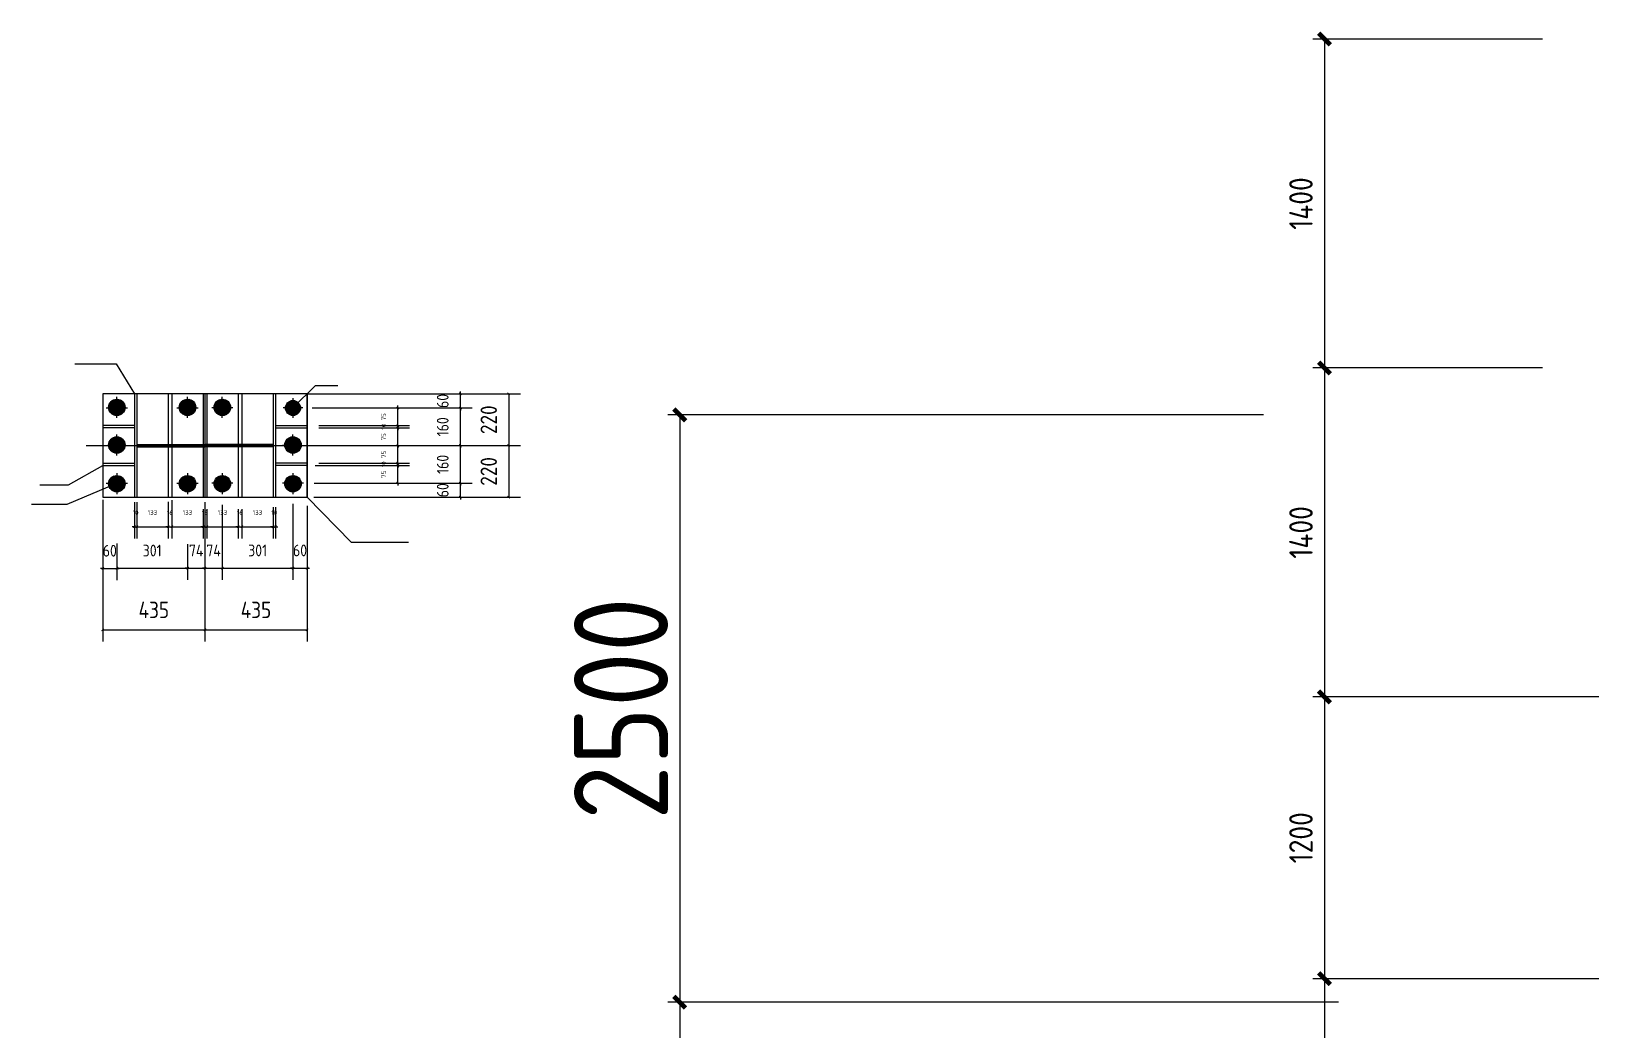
# Model space of a CAD drawing. Extents: x 33436 to 92603, y 25829 to 65035.
# Drawn here: x 33442 to 40166, y 38877 to 43124 of the extents above; entities that cross this region are included whole.
import ezdxf

# ---------------------------------------------------------------- set-up
doc = ezdxf.new("R2010")
doc.units = 0
doc.header["$LTSCALE"] = 1000
doc.header["$MEASUREMENT"] = 0
doc.styles.get("Standard").update_dxf_attribs({"font": 'gbenor.shx', "bigfont": 'gbcbig.shx'})
doc.dimstyles.get("Standard").update_dxf_attribs({"dimscale": 100, "dimtxt": 1, "dimasz": 0.5, "dimexe": 0.5, "dimexo": 0.5, "dimgap": 0.5, "dimtad": 1, "dimdec": 0, "dimzin": 0, "dimdsep": 46, "dimtxsty": 'Standard', "dimblk": 'ARCHTICK', "dimcen": 0, "dimadec": 0, "dimazin": 0, "dimtfac": 1, "dimtdec": 0, "dimtix": 1, "dimtmove": 2, "dimatfit": 3, "dimfxl": 1, "dimtolj": 1, "dimtzin": 0, "dimarcsym": 0})
pattern_1 = [(45, (-2764.2352, 0), (-2.24506403, 2.24506403), [])]
pattern_2 = [(135, (71125.1052, 0), (2.24506403, 2.24506403), [])]

# ---------------------------------------------------------------- blocks, each defined once
blk = doc.blocks.new('_ArchTick')
at = {"color": 0, "linetype": 'ByBlock', "const_width": 0.4}
blk.add_lwpolyline([(-0.5, -0.5), (0.5, 0.5)], dxfattribs=at)
blk = doc.blocks.new('*D3')
at = {"color": 0, "lineweight": -2}
for p, q in [((38165.1, 38992.4), (36152.2, 38992.4)), ((36202.2, 38992.4), (36202.2, 31492.4)), ((39997.7, 31492.4), (36152.2, 31492.4))]:
    blk.add_line(p, q, dxfattribs=at)
at = {"layer": 'Defpoints', "color": 0}
for p in [(38215.1, 38992.4), (36202.2, 31492.4), (40047.7, 31492.4)]:
    blk.add_point(p, dxfattribs=at)
at = {"color": 0, "lineweight": -2, "xscale": 50, "yscale": 50, "zscale": 50}
for p, rotation in [((36202.2, 38992.4), 90), ((36202.2, 31492.4), 270)]:
    blk.add_blockref('_ArchTick', p, dxfattribs=dict(at, rotation=rotation))
at = {"color": 0, "insert": (35952.2, 35242.4), "char_height": 400, "attachment_point": 5, "rotation": 90}
blk.add_mtext('\\A1;7500', dxfattribs=at)
blk = doc.blocks.new('*D4')
at = {"color": 0, "lineweight": -2}
for p, q in [((38688, 41492.4), (36152.2, 41492.4)), ((36202.2, 41492.4), (36202.2, 38992.4)), ((39008.1, 38992.4), (36152.2, 38992.4))]:
    blk.add_line(p, q, dxfattribs=at)
at = {"layer": 'Defpoints', "color": 0}
for p in [(38738, 41492.4), (36202.2, 38992.4), (39058.1, 38992.4)]:
    blk.add_point(p, dxfattribs=at)
at = {"color": 0, "lineweight": -2, "xscale": 50, "yscale": 50, "zscale": 50}
for p, rotation in [((36202.2, 41492.4), 90), ((36202.2, 38992.4), 270)]:
    blk.add_blockref('_ArchTick', p, dxfattribs=dict(at, rotation=rotation))
at = {"color": 0, "insert": (35952.2, 40242.4), "char_height": 400, "attachment_point": 5, "rotation": 90}
blk.add_mtext('\\A1;2500', dxfattribs=at)
blk = doc.blocks.new('*D42')
at = {"color": 0, "lineweight": -2}
for p, q in [((33745.4, 41131.3), (33745.4, 40789.3)), ((33805.4, 40945), (33805.4, 40789.3)), ((33745.4, 40839.3), (33735.4, 40839.3)), ((33745.4, 40839.3), (33805.4, 40839.3)), ((33805.4, 40839.3), (33815.4, 40839.3))]:
    blk.add_line(p, q, dxfattribs=at)
at = {"layer": 'Defpoints', "color": 0}
for p in [(33745.4, 41181.3), (33805.4, 40995), (33805.4, 40839.3)]:
    blk.add_point(p, dxfattribs=at)
at = {"color": 0, "lineweight": -2, "xscale": 10, "yscale": 10, "zscale": 10}
blk.add_blockref('_ArchTick', (33745.4, 40839.3), dxfattribs=at)
at = {"color": 0, "lineweight": -2, "xscale": 10, "yscale": 10, "zscale": 10, "rotation": 180}
blk.add_blockref('_ArchTick', (33805.4, 40839.3), dxfattribs=at)
at = {"color": 0, "insert": (33775.4, 40914.3), "char_height": 50, "attachment_point": 5}
blk.add_mtext('\\A1;60', dxfattribs=at)
blk = doc.blocks.new('*D43')
at = {"color": 0, "lineweight": -2}
for p, q in [((33805.4, 40945), (33805.4, 40790.1)), ((34106.4, 40942.8), (34106.4, 40790.1)), ((33805.4, 40840.1), (34106.4, 40840.1))]:
    blk.add_line(p, q, dxfattribs=at)
at = {"layer": 'Defpoints', "color": 0}
for p in [(33805.4, 40995), (34106.4, 40992.8), (34106.4, 40840.1)]:
    blk.add_point(p, dxfattribs=at)
at = {"color": 0, "lineweight": -2, "xscale": 10, "yscale": 10, "zscale": 10, "rotation": 180}
blk.add_blockref('_ArchTick', (33805.4, 40840.1), dxfattribs=at)
at = {"color": 0, "lineweight": -2, "xscale": 10, "yscale": 10, "zscale": 10}
blk.add_blockref('_ArchTick', (34106.4, 40840.1), dxfattribs=at)
at = {"color": 0, "insert": (33955.9, 40915.1), "char_height": 50, "attachment_point": 5}
blk.add_mtext('\\A1;301', dxfattribs=at)
blk = doc.blocks.new('*D45')
at = {"color": 0, "lineweight": -2}
for p, q in [((34180.4, 41076.6), (34180.4, 40790.1)), ((34106.4, 40942.8), (34106.4, 40790.1)), ((34106.4, 40840.1), (34096.4, 40840.1)), ((34106.4, 40840.1), (34180.4, 40840.1)), ((34180.4, 40840.1), (34190.4, 40840.1))]:
    blk.add_line(p, q, dxfattribs=at)
at = {"layer": 'Defpoints', "color": 0}
for p in [(34180.4, 41126.6), (34106.4, 40992.8), (34180.4, 40840.1)]:
    blk.add_point(p, dxfattribs=at)
at = {"color": 0, "lineweight": -2, "xscale": 10, "yscale": 10, "zscale": 10}
blk.add_blockref('_ArchTick', (34106.4, 40840.1), dxfattribs=at)
at = {"color": 0, "lineweight": -2, "xscale": 10, "yscale": 10, "zscale": 10, "rotation": 180}
blk.add_blockref('_ArchTick', (34180.4, 40840.1), dxfattribs=at)
at = {"color": 0, "insert": (34143.4, 40915.1), "char_height": 50, "attachment_point": 5}
blk.add_mtext('\\A1;74', dxfattribs=at)
blk = doc.blocks.new('*D46')
at = {"color": 0, "lineweight": -2}
for p, q in [((33745.4, 41131.3), (33745.4, 40527.6)), ((34180.4, 41121), (34180.4, 40527.6)), ((33745.4, 40577.6), (34180.4, 40577.6))]:
    blk.add_line(p, q, dxfattribs=at)
at = {"layer": 'Defpoints', "color": 0}
for p in [(33745.4, 41181.3), (34180.4, 41171), (34180.4, 40577.6)]:
    blk.add_point(p, dxfattribs=at)
at = {"color": 0, "lineweight": -2, "xscale": 10, "yscale": 10, "zscale": 10, "rotation": 180}
blk.add_blockref('_ArchTick', (33745.4, 40577.6), dxfattribs=at)
at = {"color": 0, "lineweight": -2, "xscale": 10, "yscale": 10, "zscale": 10}
blk.add_blockref('_ArchTick', (34180.4, 40577.6), dxfattribs=at)
at = {"color": 0, "insert": (33962.9, 40662.6), "char_height": 70, "attachment_point": 5}
blk.add_mtext('\\A1;435', dxfattribs=at)
blk = doc.blocks.new('*D48')
at = {"color": 0, "lineweight": -2}
for p, q in [((34180.4, 41113.4), (34180.4, 40527.6)), ((34615.4, 41105.7), (34615.4, 40527.6)), ((34180.4, 40577.6), (34615.4, 40577.6))]:
    blk.add_line(p, q, dxfattribs=at)
at = {"layer": 'Defpoints', "color": 0}
for p in [(34180.4, 41163.4), (34615.4, 41155.7), (34615.4, 40577.6)]:
    blk.add_point(p, dxfattribs=at)
at = {"color": 0, "lineweight": -2, "xscale": 10, "yscale": 10, "zscale": 10, "rotation": 180}
blk.add_blockref('_ArchTick', (34180.4, 40577.6), dxfattribs=at)
at = {"color": 0, "lineweight": -2, "xscale": 10, "yscale": 10, "zscale": 10}
blk.add_blockref('_ArchTick', (34615.4, 40577.6), dxfattribs=at)
at = {"color": 0, "insert": (34397.9, 40662.6), "char_height": 70, "attachment_point": 5}
blk.add_mtext('\\A1;435', dxfattribs=at)
blk = doc.blocks.new('*D49')
at = {"color": 0, "lineweight": -2}
for p, q in [((34180.4, 41113.4), (34180.4, 40790.6)), ((34254.4, 41109.5), (34254.4, 40790.6)), ((34180.4, 40840.6), (34170.4, 40840.6)), ((34180.4, 40840.6), (34254.4, 40840.6)), ((34254.4, 40840.6), (34264.4, 40840.6))]:
    blk.add_line(p, q, dxfattribs=at)
at = {"layer": 'Defpoints', "color": 0}
for p in [(34180.4, 41163.4), (34254.4, 41159.5), (34254.4, 40840.6)]:
    blk.add_point(p, dxfattribs=at)
at = {"color": 0, "lineweight": -2, "xscale": 10, "yscale": 10, "zscale": 10}
blk.add_blockref('_ArchTick', (34180.4, 40840.6), dxfattribs=at)
at = {"color": 0, "lineweight": -2, "xscale": 10, "yscale": 10, "zscale": 10, "rotation": 180}
blk.add_blockref('_ArchTick', (34254.4, 40840.6), dxfattribs=at)
at = {"color": 0, "insert": (34217.4, 40915.6), "char_height": 50, "attachment_point": 5}
blk.add_mtext('\\A1;74', dxfattribs=at)
blk = doc.blocks.new('*D51')
at = {"color": 0, "lineweight": -2}
for p, q in [((34254.4, 41104.5), (34254.4, 40790.6)), ((34555.4, 41114.5), (34555.4, 40790.6)), ((34254.4, 40840.6), (34555.4, 40840.6))]:
    blk.add_line(p, q, dxfattribs=at)
at = {"layer": 'Defpoints', "color": 0}
for p in [(34254.4, 41154.5), (34555.4, 41164.5), (34555.4, 40840.6)]:
    blk.add_point(p, dxfattribs=at)
at = {"color": 0, "lineweight": -2, "xscale": 10, "yscale": 10, "zscale": 10, "rotation": 180}
blk.add_blockref('_ArchTick', (34254.4, 40840.6), dxfattribs=at)
at = {"color": 0, "lineweight": -2, "xscale": 10, "yscale": 10, "zscale": 10}
blk.add_blockref('_ArchTick', (34555.4, 40840.6), dxfattribs=at)
at = {"color": 0, "insert": (34404.9, 40915.6), "char_height": 50, "attachment_point": 5}
blk.add_mtext('\\A1;301', dxfattribs=at)
blk = doc.blocks.new('*D52')
at = {"color": 0, "lineweight": -2}
for p, q in [((34555.4, 41114.5), (34555.4, 40790.6)), ((34615.4, 41092), (34615.4, 40790.6)), ((34555.4, 40840.6), (34545.4, 40840.6)), ((34555.4, 40840.6), (34615.4, 40840.6)), ((34615.4, 40840.6), (34625.4, 40840.6))]:
    blk.add_line(p, q, dxfattribs=at)
at = {"layer": 'Defpoints', "color": 0}
for p in [(34555.4, 41164.5), (34615.4, 41142), (34615.4, 40840.6)]:
    blk.add_point(p, dxfattribs=at)
at = {"color": 0, "lineweight": -2, "xscale": 10, "yscale": 10, "zscale": 10}
blk.add_blockref('_ArchTick', (34555.4, 40840.6), dxfattribs=at)
at = {"color": 0, "lineweight": -2, "xscale": 10, "yscale": 10, "zscale": 10, "rotation": 180}
blk.add_blockref('_ArchTick', (34615.4, 40840.6), dxfattribs=at)
at = {"color": 0, "insert": (34585.4, 40915.6), "char_height": 50, "attachment_point": 5}
blk.add_mtext('\\A1;60', dxfattribs=at)
blk = doc.blocks.new('*D53')
at = {"color": 0, "lineweight": -2}
for p, q in [((34761.7, 41582), (35524.1, 41582)), ((35474.1, 41582), (35474.1, 41362)), ((34774.1, 41362), (35524.1, 41362))]:
    blk.add_line(p, q, dxfattribs=at)
at = {"layer": 'Defpoints', "color": 0}
for p in [(34711.7, 41582), (34724.1, 41362), (35474.1, 41362)]:
    blk.add_point(p, dxfattribs=at)
at = {"color": 0, "lineweight": -2, "xscale": 10, "yscale": 10, "zscale": 10}
for p, rotation in [((35474.1, 41582), 90), ((35474.1, 41362), 270)]:
    blk.add_blockref('_ArchTick', p, dxfattribs=dict(at, rotation=rotation))
at = {"color": 0, "insert": (35389.1, 41472), "char_height": 70, "attachment_point": 5, "rotation": 90}
blk.add_mtext('\\A1;220', dxfattribs=at)
blk = doc.blocks.new('*D55')
at = {"color": 0, "lineweight": -2}
for p, q in [((35001.9, 41362), (35524.1, 41362)), ((35474.1, 41362), (35474.1, 41142)), ((34787.7, 41142), (35524.1, 41142))]:
    blk.add_line(p, q, dxfattribs=at)
at = {"layer": 'Defpoints', "color": 0}
for p in [(34951.9, 41362), (34737.7, 41142), (35474.1, 41142)]:
    blk.add_point(p, dxfattribs=at)
at = {"color": 0, "lineweight": -2, "xscale": 10, "yscale": 10, "zscale": 10}
for p, rotation in [((35474.1, 41362), 90), ((35474.1, 41142), 270)]:
    blk.add_blockref('_ArchTick', p, dxfattribs=dict(at, rotation=rotation))
at = {"color": 0, "insert": (35389.1, 41252), "char_height": 70, "attachment_point": 5, "rotation": 90}
blk.add_mtext('\\A1;220', dxfattribs=at)
blk = doc.blocks.new('*D56')
at = {"color": 0, "lineweight": -2}
for p, q in [((33880.4, 41120.5), (33880.4, 40966.8)), ((33890.4, 41120.5), (33890.4, 40966.8)), ((33880.4, 41016.8), (33870.4, 41016.8)), ((33880.4, 41016.8), (33890.4, 41016.8)), ((33890.4, 41016.8), (33900.4, 41016.8))]:
    blk.add_line(p, q, dxfattribs=at)
at = {"layer": 'Defpoints', "color": 0}
for p in [(33880.4, 41170.5), (33890.4, 41170.5), (33890.4, 41016.8)]:
    blk.add_point(p, dxfattribs=at)
at = {"color": 0, "lineweight": -2, "xscale": 10, "yscale": 10, "zscale": 10}
blk.add_blockref('_ArchTick', (33880.4, 41016.8), dxfattribs=at)
at = {"color": 0, "lineweight": -2, "xscale": 10, "yscale": 10, "zscale": 10, "rotation": 180}
blk.add_blockref('_ArchTick', (33890.4, 41016.8), dxfattribs=at)
at = {"color": 0, "insert": (33885.4, 41076.8), "char_height": 20, "attachment_point": 5}
blk.add_mtext('\\A1;10', dxfattribs=at)
blk = doc.blocks.new('*D57')
at = {"color": 0, "lineweight": -2}
for p, q in [((33890.4, 41120.5), (33890.4, 40966.8)), ((34023.4, 41122.7), (34023.4, 40966.8)), ((33890.4, 41016.8), (34023.4, 41016.8))]:
    blk.add_line(p, q, dxfattribs=at)
at = {"layer": 'Defpoints', "color": 0}
for p in [(33890.4, 41170.5), (34023.4, 41172.7), (34023.4, 41016.8)]:
    blk.add_point(p, dxfattribs=at)
at = {"color": 0, "lineweight": -2, "xscale": 10, "yscale": 10, "zscale": 10, "rotation": 180}
blk.add_blockref('_ArchTick', (33890.4, 41016.8), dxfattribs=at)
at = {"color": 0, "lineweight": -2, "xscale": 10, "yscale": 10, "zscale": 10}
blk.add_blockref('_ArchTick', (34023.4, 41016.8), dxfattribs=at)
at = {"color": 0, "insert": (33956.9, 41076.8), "char_height": 20, "attachment_point": 5}
blk.add_mtext('\\A1;133', dxfattribs=at)
blk = doc.blocks.new('*D58')
at = {"color": 0, "lineweight": -2}
for p, q in [((34023.4, 41122.7), (34023.4, 40966.8)), ((34039.4, 41130.3), (34039.4, 40966.8)), ((34023.4, 41016.8), (34013.4, 41016.8)), ((34023.4, 41016.8), (34039.4, 41016.8)), ((34039.4, 41016.8), (34049.4, 41016.8))]:
    blk.add_line(p, q, dxfattribs=at)
at = {"layer": 'Defpoints', "color": 0}
for p in [(34023.4, 41172.7), (34039.4, 41180.3), (34039.4, 41016.8)]:
    blk.add_point(p, dxfattribs=at)
at = {"color": 0, "lineweight": -2, "xscale": 10, "yscale": 10, "zscale": 10}
blk.add_blockref('_ArchTick', (34023.4, 41016.8), dxfattribs=at)
at = {"color": 0, "lineweight": -2, "xscale": 10, "yscale": 10, "zscale": 10, "rotation": 180}
blk.add_blockref('_ArchTick', (34039.4, 41016.8), dxfattribs=at)
at = {"color": 0, "insert": (34031.4, 41076.8), "char_height": 20, "attachment_point": 5}
blk.add_mtext('\\A1;16', dxfattribs=at)
blk = doc.blocks.new('*D59')
at = {"color": 0, "lineweight": -2}
for p, q in [((34039.4, 41130.3), (34039.4, 40966.8)), ((34172.4, 41092), (34172.4, 40966.8)), ((34039.4, 41016.8), (34172.4, 41016.8))]:
    blk.add_line(p, q, dxfattribs=at)
at = {"layer": 'Defpoints', "color": 0}
for p in [(34039.4, 41180.3), (34172.4, 41142), (34172.4, 41016.8)]:
    blk.add_point(p, dxfattribs=at)
at = {"color": 0, "lineweight": -2, "xscale": 10, "yscale": 10, "zscale": 10, "rotation": 180}
blk.add_blockref('_ArchTick', (34039.4, 41016.8), dxfattribs=at)
at = {"color": 0, "lineweight": -2, "xscale": 10, "yscale": 10, "zscale": 10}
blk.add_blockref('_ArchTick', (34172.4, 41016.8), dxfattribs=at)
at = {"color": 0, "insert": (34105.9, 41076.8), "char_height": 20, "attachment_point": 5}
blk.add_mtext('\\A1;133', dxfattribs=at)
blk = doc.blocks.new('*D60')
at = {"color": 0, "lineweight": -2}
for p, q in [((34172.4, 41092), (34172.4, 40966.8)), ((34188.4, 41092), (34188.4, 40966.8)), ((34172.4, 41016.8), (34162.4, 41016.8)), ((34172.4, 41016.8), (34188.4, 41016.8)), ((34188.4, 41016.8), (34198.4, 41016.8))]:
    blk.add_line(p, q, dxfattribs=at)
at = {"layer": 'Defpoints', "color": 0}
for p in [(34172.4, 41142), (34188.4, 41142), (34188.4, 41016.8)]:
    blk.add_point(p, dxfattribs=at)
at = {"color": 0, "lineweight": -2, "xscale": 10, "yscale": 10, "zscale": 10}
blk.add_blockref('_ArchTick', (34172.4, 41016.8), dxfattribs=at)
at = {"color": 0, "lineweight": -2, "xscale": 10, "yscale": 10, "zscale": 10, "rotation": 180}
blk.add_blockref('_ArchTick', (34188.4, 41016.8), dxfattribs=at)
at = {"color": 0, "insert": (34180.4, 41076.8), "char_height": 20, "attachment_point": 5}
blk.add_mtext('\\A1;16', dxfattribs=at)
blk = doc.blocks.new('*D61')
at = {"color": 0, "lineweight": -2}
for p, q in [((34188.4, 41092), (34188.4, 40966.8)), ((34321.4, 41092), (34321.4, 40966.8)), ((34188.4, 41016.8), (34321.4, 41016.8))]:
    blk.add_line(p, q, dxfattribs=at)
at = {"layer": 'Defpoints', "color": 0}
for p in [(34188.4, 41142), (34321.4, 41142), (34321.4, 41016.8)]:
    blk.add_point(p, dxfattribs=at)
at = {"color": 0, "lineweight": -2, "xscale": 10, "yscale": 10, "zscale": 10, "rotation": 180}
blk.add_blockref('_ArchTick', (34188.4, 41016.8), dxfattribs=at)
at = {"color": 0, "lineweight": -2, "xscale": 10, "yscale": 10, "zscale": 10}
blk.add_blockref('_ArchTick', (34321.4, 41016.8), dxfattribs=at)
at = {"color": 0, "insert": (34254.9, 41076.8), "char_height": 20, "attachment_point": 5}
blk.add_mtext('\\A1;133', dxfattribs=at)
blk = doc.blocks.new('*D62')
at = {"color": 0, "lineweight": -2}
for p, q in [((34321.4, 41092), (34321.4, 40966.8)), ((34337.4, 41092), (34337.4, 40966.8)), ((34321.4, 41016.8), (34311.4, 41016.8)), ((34321.4, 41016.8), (34337.4, 41016.8)), ((34337.4, 41016.8), (34347.4, 41016.8))]:
    blk.add_line(p, q, dxfattribs=at)
at = {"layer": 'Defpoints', "color": 0}
for p in [(34321.4, 41142), (34337.4, 41142), (34337.4, 41016.8)]:
    blk.add_point(p, dxfattribs=at)
at = {"color": 0, "lineweight": -2, "xscale": 10, "yscale": 10, "zscale": 10}
blk.add_blockref('_ArchTick', (34321.4, 41016.8), dxfattribs=at)
at = {"color": 0, "lineweight": -2, "xscale": 10, "yscale": 10, "zscale": 10, "rotation": 180}
blk.add_blockref('_ArchTick', (34337.4, 41016.8), dxfattribs=at)
at = {"color": 0, "insert": (34329.4, 41076.8), "char_height": 20, "attachment_point": 5}
blk.add_mtext('\\A1;16', dxfattribs=at)
blk = doc.blocks.new('*D63')
at = {"color": 0, "lineweight": -2}
for p, q in [((34337.4, 41092), (34337.4, 40966.8)), ((34470.4, 41099.2), (34470.4, 40966.8)), ((34337.4, 41016.8), (34470.4, 41016.8))]:
    blk.add_line(p, q, dxfattribs=at)
at = {"layer": 'Defpoints', "color": 0}
for p in [(34470.4, 41149.2), (34337.4, 41142), (34470.4, 41016.8)]:
    blk.add_point(p, dxfattribs=at)
at = {"color": 0, "lineweight": -2, "xscale": 10, "yscale": 10, "zscale": 10, "rotation": 180}
blk.add_blockref('_ArchTick', (34337.4, 41016.8), dxfattribs=at)
at = {"color": 0, "lineweight": -2, "xscale": 10, "yscale": 10, "zscale": 10}
blk.add_blockref('_ArchTick', (34470.4, 41016.8), dxfattribs=at)
at = {"color": 0, "insert": (34403.9, 41076.8), "char_height": 20, "attachment_point": 5}
blk.add_mtext('\\A1;133', dxfattribs=at)
blk = doc.blocks.new('*D64')
at = {"color": 0, "lineweight": -2}
for p, q in [((34470.4, 41099.2), (34470.4, 40966.8)), ((34480.4, 41099.9), (34480.4, 40966.8)), ((34470.4, 41016.8), (34460.4, 41016.8)), ((34470.4, 41016.8), (34480.4, 41016.8)), ((34480.4, 41016.8), (34490.4, 41016.8))]:
    blk.add_line(p, q, dxfattribs=at)
at = {"layer": 'Defpoints', "color": 0}
for p in [(34470.4, 41149.2), (34480.4, 41149.9), (34480.4, 41016.8)]:
    blk.add_point(p, dxfattribs=at)
at = {"color": 0, "lineweight": -2, "xscale": 10, "yscale": 10, "zscale": 10}
blk.add_blockref('_ArchTick', (34470.4, 41016.8), dxfattribs=at)
at = {"color": 0, "lineweight": -2, "xscale": 10, "yscale": 10, "zscale": 10, "rotation": 180}
blk.add_blockref('_ArchTick', (34480.4, 41016.8), dxfattribs=at)
at = {"color": 0, "insert": (34475.4, 41076.8), "char_height": 20, "attachment_point": 5}
blk.add_mtext('\\A1;10', dxfattribs=at)
blk = doc.blocks.new('*D65')
at = {"color": 0, "lineweight": -2}
for p, q in [((34645.3, 41202), (35318.2, 41202)), ((35268.2, 41202), (35268.2, 41212)), ((35268.2, 41142), (35268.2, 41202)), ((34644, 41142), (35318.2, 41142)), ((35268.2, 41142), (35268.2, 41132))]:
    blk.add_line(p, q, dxfattribs=at)
at = {"layer": 'Defpoints', "color": 0}
for p in [(34595.3, 41202), (35268.2, 41202), (34594, 41142)]:
    blk.add_point(p, dxfattribs=at)
at = {"color": 0, "lineweight": -2, "xscale": 10, "yscale": 10, "zscale": 10}
for p, rotation in [((35268.2, 41202), 270), ((35268.2, 41142), 90)]:
    blk.add_blockref('_ArchTick', p, dxfattribs=dict(at, rotation=rotation))
at = {"color": 0, "insert": (35193.2, 41172), "char_height": 50, "attachment_point": 5, "rotation": 90}
blk.add_mtext('\\A1;60', dxfattribs=at)
blk = doc.blocks.new('*D66')
at = {"color": 0, "lineweight": -2}
for p, q in [((34665.4, 41362), (35318.2, 41362)), ((35268.2, 41362), (35268.2, 41372)), ((35268.2, 41202), (35268.2, 41362)), ((34645.3, 41202), (35318.2, 41202)), ((35268.2, 41202), (35268.2, 41192))]:
    blk.add_line(p, q, dxfattribs=at)
at = {"layer": 'Defpoints', "color": 0}
for p in [(34615.4, 41362), (35268.2, 41362), (34595.3, 41202)]:
    blk.add_point(p, dxfattribs=at)
at = {"color": 0, "lineweight": -2, "xscale": 10, "yscale": 10, "zscale": 10}
for p, rotation in [((35268.2, 41362), 270), ((35268.2, 41202), 90)]:
    blk.add_blockref('_ArchTick', p, dxfattribs=dict(at, rotation=rotation))
at = {"color": 0, "insert": (35193.2, 41282), "char_height": 50, "attachment_point": 5, "rotation": 90}
blk.add_mtext('\\A1;160', dxfattribs=at)
blk = doc.blocks.new('*D67')
at = {"color": 0, "lineweight": -2}
for p, q in [((34637.4, 41522), (35318.2, 41522)), ((35268.2, 41522), (35268.2, 41532)), ((35268.2, 41362), (35268.2, 41522)), ((34665.4, 41362), (35318.2, 41362)), ((35268.2, 41362), (35268.2, 41352))]:
    blk.add_line(p, q, dxfattribs=at)
at = {"layer": 'Defpoints', "color": 0}
for p in [(34587.4, 41522), (35268.2, 41522), (34615.4, 41362)]:
    blk.add_point(p, dxfattribs=at)
at = {"color": 0, "lineweight": -2, "xscale": 10, "yscale": 10, "zscale": 10}
for p, rotation in [((35268.2, 41522), 270), ((35268.2, 41362), 90)]:
    blk.add_blockref('_ArchTick', p, dxfattribs=dict(at, rotation=rotation))
at = {"color": 0, "insert": (35193.2, 41442), "char_height": 50, "attachment_point": 5, "rotation": 90}
blk.add_mtext('\\A1;160', dxfattribs=at)
blk = doc.blocks.new('*D68')
at = {"color": 0, "lineweight": -2}
for p, q in [((34617.3, 41582), (35318.2, 41582)), ((35268.2, 41582), (35268.2, 41592)), ((35268.2, 41522), (35268.2, 41582)), ((34637.4, 41522), (35318.2, 41522)), ((35268.2, 41522), (35268.2, 41512))]:
    blk.add_line(p, q, dxfattribs=at)
at = {"layer": 'Defpoints', "color": 0}
for p in [(34567.3, 41582), (35268.2, 41582), (34587.4, 41522)]:
    blk.add_point(p, dxfattribs=at)
at = {"color": 0, "lineweight": -2, "xscale": 10, "yscale": 10, "zscale": 10}
for p, rotation in [((35268.2, 41582), 270), ((35268.2, 41522), 90)]:
    blk.add_blockref('_ArchTick', p, dxfattribs=dict(at, rotation=rotation))
at = {"color": 0, "insert": (35193.2, 41552), "char_height": 50, "attachment_point": 5, "rotation": 90}
blk.add_mtext('\\A1;60', dxfattribs=at)
blk = doc.blocks.new('*D69')
at = {"color": 0, "lineweight": -2}
for p, q in [((35001.8, 41277), (35001.8, 41287)), ((34650.2, 41277), (35051.8, 41277)), ((35001.8, 41202), (35001.8, 41277)), ((34757.9, 41202), (35051.8, 41202)), ((35001.8, 41202), (35001.8, 41192))]:
    blk.add_line(p, q, dxfattribs=at)
at = {"layer": 'Defpoints', "color": 0}
for p in [(34600.2, 41277), (35001.8, 41277), (34707.9, 41202)]:
    blk.add_point(p, dxfattribs=at)
at = {"color": 0, "lineweight": -2, "xscale": 10, "yscale": 10, "zscale": 10}
for p, rotation in [((35001.8, 41277), 270), ((35001.8, 41202), 90)]:
    blk.add_blockref('_ArchTick', p, dxfattribs=dict(at, rotation=rotation))
at = {"color": 0, "insert": (34941.8, 41239.5), "char_height": 20, "attachment_point": 5, "rotation": 90}
blk.add_mtext('\\A1;75', dxfattribs=at)
blk = doc.blocks.new('*D70')
at = {"color": 0, "lineweight": -2}
for p, q in [((34665.4, 41287), (35051.8, 41287)), ((35001.8, 41287), (35001.8, 41297)), ((35001.8, 41277), (35001.8, 41287)), ((34650.2, 41277), (35051.8, 41277)), ((35001.8, 41277), (35001.8, 41267))]:
    blk.add_line(p, q, dxfattribs=at)
at = {"layer": 'Defpoints', "color": 0}
for p in [(34615.4, 41287), (35001.8, 41287), (34600.2, 41277)]:
    blk.add_point(p, dxfattribs=at)
at = {"color": 0, "lineweight": -2, "xscale": 10, "yscale": 10, "zscale": 10}
for p, rotation in [((35001.8, 41287), 270), ((35001.8, 41277), 90)]:
    blk.add_blockref('_ArchTick', p, dxfattribs=dict(at, rotation=rotation))
at = {"color": 0, "insert": (34941.8, 41282), "char_height": 20, "attachment_point": 5, "rotation": 90}
blk.add_mtext('\\A1;10', dxfattribs=at)
blk = doc.blocks.new('*D71')
at = {"color": 0, "lineweight": -2}
for p, q in [((34665.4, 41362), (35051.8, 41362)), ((35001.8, 41362), (35001.8, 41372)), ((35001.8, 41287), (35001.8, 41362)), ((34665.4, 41287), (35051.8, 41287)), ((35001.8, 41287), (35001.8, 41277))]:
    blk.add_line(p, q, dxfattribs=at)
at = {"layer": 'Defpoints', "color": 0}
for p in [(34615.4, 41362), (35001.8, 41362), (34615.4, 41287)]:
    blk.add_point(p, dxfattribs=at)
at = {"color": 0, "lineweight": -2, "xscale": 10, "yscale": 10, "zscale": 10}
for p, rotation in [((35001.8, 41362), 270), ((35001.8, 41287), 90)]:
    blk.add_blockref('_ArchTick', p, dxfattribs=dict(at, rotation=rotation))
at = {"color": 0, "insert": (34941.8, 41324.5), "char_height": 20, "attachment_point": 5, "rotation": 90}
blk.add_mtext('\\A1;75', dxfattribs=at)
blk = doc.blocks.new('*D72')
at = {"color": 0, "lineweight": -2}
for p, q in [((34665.4, 41437), (35051.8, 41437)), ((35001.8, 41437), (35001.8, 41447)), ((35001.8, 41362), (35001.8, 41437)), ((34665.4, 41362), (35051.8, 41362)), ((35001.8, 41362), (35001.8, 41352))]:
    blk.add_line(p, q, dxfattribs=at)
at = {"layer": 'Defpoints', "color": 0}
for p in [(34615.4, 41437), (35001.8, 41437), (34615.4, 41362)]:
    blk.add_point(p, dxfattribs=at)
at = {"color": 0, "lineweight": -2, "xscale": 10, "yscale": 10, "zscale": 10}
for p, rotation in [((35001.8, 41437), 270), ((35001.8, 41362), 90)]:
    blk.add_blockref('_ArchTick', p, dxfattribs=dict(at, rotation=rotation))
at = {"color": 0, "insert": (34941.8, 41399.5), "char_height": 20, "attachment_point": 5, "rotation": 90}
blk.add_mtext('\\A1;75', dxfattribs=at)
blk = doc.blocks.new('*D73')
at = {"color": 0, "lineweight": -2}
for p, q in [((34665.4, 41447), (35051.8, 41447)), ((34665.4, 41437), (35051.8, 41437)), ((35001.8, 41447), (35001.8, 41457)), ((35001.8, 41437), (35001.8, 41447)), ((35001.8, 41437), (35001.8, 41427))]:
    blk.add_line(p, q, dxfattribs=at)
at = {"layer": 'Defpoints', "color": 0}
for p in [(34615.4, 41447), (34615.4, 41437), (35001.8, 41447)]:
    blk.add_point(p, dxfattribs=at)
at = {"color": 0, "lineweight": -2, "xscale": 10, "yscale": 10, "zscale": 10}
for p, rotation in [((35001.8, 41447), 270), ((35001.8, 41437), 90)]:
    blk.add_blockref('_ArchTick', p, dxfattribs=dict(at, rotation=rotation))
at = {"color": 0, "insert": (34941.8, 41442), "char_height": 20, "attachment_point": 5, "rotation": 90}
blk.add_mtext('\\A1;10', dxfattribs=at)
blk = doc.blocks.new('*D74')
at = {"color": 0, "lineweight": -2}
for p, q in [((34647.4, 41522), (35051.8, 41522)), ((35001.8, 41522), (35001.8, 41532)), ((35001.8, 41447), (35001.8, 41522)), ((34665.4, 41447), (35051.8, 41447)), ((35001.8, 41447), (35001.8, 41437))]:
    blk.add_line(p, q, dxfattribs=at)
at = {"layer": 'Defpoints', "color": 0}
for p in [(34597.4, 41522), (35001.8, 41522), (34615.4, 41447)]:
    blk.add_point(p, dxfattribs=at)
at = {"color": 0, "lineweight": -2, "xscale": 10, "yscale": 10, "zscale": 10}
for p, rotation in [((35001.8, 41522), 270), ((35001.8, 41447), 90)]:
    blk.add_blockref('_ArchTick', p, dxfattribs=dict(at, rotation=rotation))
at = {"color": 0, "insert": (34941.8, 41484.5), "char_height": 20, "attachment_point": 5, "rotation": 90}
blk.add_mtext('\\A1;75', dxfattribs=at)
blk = doc.blocks.new('*D133')
at = {"color": 0, "lineweight": -2}
for p, q in [((39876.2, 43092.4), (38897.8, 43092.4)), ((38947.8, 43092.4), (38947.8, 41692.4)), ((39876.2, 41692.4), (38897.8, 41692.4))]:
    blk.add_line(p, q, dxfattribs=at)
at = {"layer": 'Defpoints', "color": 0}
for p in [(39926.2, 43092.4), (38947.8, 41692.4), (39926.2, 41692.4)]:
    blk.add_point(p, dxfattribs=at)
at = {"color": 0, "lineweight": -2, "xscale": 50, "yscale": 50, "zscale": 50}
for p, rotation in [((38947.8, 43092.4), 90), ((38947.8, 41692.4), 270)]:
    blk.add_blockref('_ArchTick', p, dxfattribs=dict(at, rotation=rotation))
at = {"color": 0, "insert": (38847.8, 42392.4), "char_height": 100, "attachment_point": 5, "rotation": 90}
blk.add_mtext('\\A1;1400', dxfattribs=at)
blk = doc.blocks.new('*D134')
at = {"color": 0, "lineweight": -2}
for p, q in [((39876.2, 41692.4), (38897.8, 41692.4)), ((38947.8, 41692.4), (38947.8, 40292.4)), ((40115.5, 40292.4), (38897.8, 40292.4))]:
    blk.add_line(p, q, dxfattribs=at)
at = {"layer": 'Defpoints', "color": 0}
for p in [(39926.2, 41692.4), (38947.8, 40292.4), (40165.5, 40292.4)]:
    blk.add_point(p, dxfattribs=at)
at = {"color": 0, "lineweight": -2, "xscale": 50, "yscale": 50, "zscale": 50}
for p, rotation in [((38947.8, 41692.4), 90), ((38947.8, 40292.4), 270)]:
    blk.add_blockref('_ArchTick', p, dxfattribs=dict(at, rotation=rotation))
at = {"color": 0, "insert": (38847.8, 40992.4), "char_height": 100, "attachment_point": 5, "rotation": 90}
blk.add_mtext('\\A1;1400', dxfattribs=at)
blk = doc.blocks.new('*D135')
at = {"color": 0, "lineweight": -2}
for p, q in [((40115.5, 40292.4), (38897.8, 40292.4)), ((38947.8, 40292.4), (38947.8, 39092.4)), ((40115.5, 39092.4), (38897.8, 39092.4))]:
    blk.add_line(p, q, dxfattribs=at)
at = {"layer": 'Defpoints', "color": 0}
for p in [(40165.5, 40292.4), (38947.8, 39092.4), (40165.5, 39092.4)]:
    blk.add_point(p, dxfattribs=at)
at = {"color": 0, "lineweight": -2, "xscale": 50, "yscale": 50, "zscale": 50}
for p, rotation in [((38947.8, 40292.4), 90), ((38947.8, 39092.4), 270)]:
    blk.add_blockref('_ArchTick', p, dxfattribs=dict(at, rotation=rotation))
at = {"color": 0, "insert": (38847.8, 39692.4), "char_height": 100, "attachment_point": 5, "rotation": 90}
blk.add_mtext('\\A1;1200', dxfattribs=at)
blk = doc.blocks.new('*D136')
at = {"color": 0, "lineweight": -2}
for p, q in [((40115.5, 39092.4), (38897.8, 39092.4)), ((38947.8, 39092.4), (38947.8, 37892.4)), ((40115.5, 37892.4), (38897.8, 37892.4))]:
    blk.add_line(p, q, dxfattribs=at)
at = {"layer": 'Defpoints', "color": 0}
for p in [(40165.5, 39092.4), (38947.8, 37892.4), (40165.5, 37892.4)]:
    blk.add_point(p, dxfattribs=at)
at = {"color": 0, "lineweight": -2, "xscale": 50, "yscale": 50, "zscale": 50}
for p, rotation in [((38947.8, 39092.4), 90), ((38947.8, 37892.4), 270)]:
    blk.add_blockref('_ArchTick', p, dxfattribs=dict(at, rotation=rotation))
at = {"color": 0, "insert": (38847.8, 38492.4), "char_height": 100, "attachment_point": 5, "rotation": 90}
blk.add_mtext('\\A1;1200', dxfattribs=at)

msp = doc.modelspace()

# ---------------------------------------------------------------- hatches: boundary and pattern name
h = msp.add_hatch()
h.set_pattern_fill('ANSI31', color=256, scale=2, style=0)
h.set_pattern_definition([(315, (-2764.2352, 82724.011), (-2.24506403, -2.24506403), [])])
h.paths.add_polyline_path([(33770.4, 41524.5, 1), (33840.4, 41524.5, 1)])
h.paths.add_polyline_path([(34071.4, 41524.5, 1), (34141.4, 41524.5, 1)])
h = msp.add_hatch()
h.set_pattern_fill('ANSI31', color=256, scale=2, style=0)
h.set_pattern_definition(pattern_1)
h.paths.add_polyline_path([(34289.4, 41524.5, 1), (34219.4, 41524.5, 1)])
h = msp.add_hatch()
h.set_pattern_fill('ANSI31', color=256, scale=2, style=0)
h.set_pattern_definition(pattern_1)
h.paths.add_polyline_path([(34555.4, 41522), (34587.4, 41522, 0.414214), (34555.4, 41554)])
h.paths.add_polyline_path([(34555.4, 41490, 0.414214), (34587.4, 41522), (34555.4, 41522)])
h.paths.add_polyline_path([(34555.4, 41522), (34523.4, 41522, 0.414214), (34555.4, 41490)])
h.paths.add_polyline_path([(34555.4, 41522), (34555.4, 41554, 0.414214), (34523.4, 41522)])
h = msp.add_hatch()
h.set_pattern_fill('ANSI31', color=256, scale=2, style=0)
h.set_pattern_definition(pattern_1)
h.paths.add_polyline_path([(33840.4, 41364.5, 1), (33770.4, 41364.5, 1)])
h = msp.add_hatch()
h.set_pattern_fill('ANSI31', color=256, scale=2, style=0)
h.set_pattern_definition(pattern_2)
h.paths.add_polyline_path([(34590.4, 41364.5, 1), (34520.4, 41364.5, 1)])
h = msp.add_hatch()
h.set_pattern_fill('ANSI31', color=256, scale=2, style=0)
h.set_pattern_definition(pattern_1)
h.paths.add_polyline_path([(33840.4, 41199.5, 1), (33770.4, 41199.5, 1)])
h.paths.add_polyline_path([(34141.4, 41199.5, 1), (34071.4, 41199.5, 1)])
h = msp.add_hatch()
h.set_pattern_fill('ANSI31', color=256, scale=2, style=0)
h.set_pattern_definition(pattern_2)
h.paths.add_polyline_path([(34590.4, 41199.5, 1), (34520.4, 41199.5, 1)])
h.paths.add_polyline_path([(34289.4, 41199.5, 1), (34219.4, 41199.5, 1)])

# ---------------------------------------------------------------- linework, layer by layer
for p, q in [((33625.9, 41709.3), (33802.9, 41709.3)), ((33802.9, 41709.3), (33880.4, 41582)), ((34555.4, 41522), (34651.4, 41618)), ((34651.4, 41618), (34651.4, 41618)), ((34651.4, 41618), (34746.1, 41618)), ((33745.4, 41582), (33745.4, 41142)), ((34615.4, 41582), (33745.4, 41582)), ((33805.4, 41559.5), (33805.4, 41569.5)), ((33805.4, 41559.5), (33805.4, 41489.5)), ((33880.4, 41582), (33880.4, 41142)), ((33890.4, 41582), (33890.4, 41142)), ((34023.4, 41582), (34023.4, 41367)), ((34039.4, 41582), (34039.4, 41367)), ((34106.4, 41559.5), (34106.4, 41569.5)), ((34106.4, 41559.5), (34106.4, 41489.5)), ((34172.4, 41582), (34172.4, 41367)), ((34180.4, 41582), (34180.4, 41142)), ((34180.4, 41582), (34180.4, 41142)), ((34188.4, 41582), (34188.4, 41367)), ((34254.4, 41559.5), (34254.4, 41569.5)), ((34254.4, 41559.5), (34254.4, 41489.5)), ((34321.4, 41582), (34321.4, 41367)), ((34337.4, 41582), (34337.4, 41367)), ((34470.4, 41582), (34470.4, 41142)), ((34480.4, 41582), (34480.4, 41142)), ((34555.4, 41564), (34555.4, 41480)), ((34615.4, 41142), (34615.4, 41582)), ((34615.4, 41582), (34615.4, 41142)), ((33760.5, 41522), (33770.5, 41522)), ((33770.5, 41522), (33840.3, 41522)), ((33805.4, 41479.5), (33805.4, 41489.5)), ((33840.3, 41522), (33850.3, 41522)), ((34061.5, 41522), (34071.5, 41522)), ((34071.5, 41522), (34141.3, 41522)), ((34106.4, 41479.5), (34106.4, 41489.5)), ((34141.3, 41522), (34151.3, 41522)), ((34219.5, 41522), (34209.5, 41522)), ((34219.5, 41522), (34289.3, 41522)), ((34254.4, 41479.5), (34254.4, 41489.5)), ((34299.3, 41522), (34289.3, 41522)), ((34597.4, 41522), (34513.4, 41522)), ((33880.4, 41447), (33745.4, 41447)), ((33880.4, 41437), (33745.4, 41437)), ((34480.4, 41447), (34615.4, 41447)), ((34480.4, 41437), (34615.4, 41437)), ((33675.4, 41362), (34685.4, 41362)), ((33805.4, 41399.5), (33805.4, 41409.5)), ((33805.4, 41399.5), (33805.4, 41329.5)), ((33840.3, 41362), (33850.3, 41362)), ((33890.4, 41367), (34180.4, 41367)), ((33890.4, 41357), (34180.4, 41357)), ((34023.4, 41357), (34023.4, 41142)), ((34039.4, 41357), (34039.4, 41142)), ((34172.4, 41357), (34172.4, 41142)), ((34470.4, 41367), (34180.4, 41367)), ((34470.4, 41357), (34180.4, 41357)), ((34188.4, 41357), (34188.4, 41142)), ((34321.4, 41357), (34321.4, 41142)), ((34337.4, 41357), (34337.4, 41142)), ((34520.5, 41362), (34510.5, 41362)), ((34555.4, 41399.5), (34555.4, 41409.5)), ((34555.4, 41399.5), (34555.4, 41329.5)), ((33745.4, 41287), (33880.4, 41287)), ((33805.4, 41319.5), (33805.4, 41329.5)), ((34615.4, 41287), (34480.4, 41287)), ((34555.4, 41319.5), (34555.4, 41329.5)), ((33599, 41195), (33745.4, 41277)), ((33745.4, 41277), (33880.4, 41277)), ((33805.4, 41244.5), (33805.4, 41234.5)), ((33805.4, 41234.5), (33805.4, 41164.5)), ((34106.4, 41244.5), (34106.4, 41234.5)), ((34106.4, 41234.5), (34106.4, 41164.5)), ((34254.4, 41244.5), (34254.4, 41234.5)), ((34254.4, 41234.5), (34254.4, 41164.5)), ((34615.4, 41277), (34480.4, 41277)), ((34555.4, 41244.5), (34555.4, 41234.5)), ((34555.4, 41234.5), (34555.4, 41164.5)), ((33476.8, 41195), (33599, 41195)), ((33594.1, 41112.2), (33805.4, 41202)), ((33760.5, 41202), (33770.5, 41202)), ((33770.5, 41202), (33840.3, 41202)), ((33805.4, 41164.5), (33805.4, 41154.5)), ((33840.3, 41202), (33850.3, 41202)), ((34061.5, 41202), (34071.5, 41202)), ((34071.5, 41202), (34141.3, 41202)), ((34106.4, 41164.5), (34106.4, 41154.5)), ((34141.3, 41202), (34151.3, 41202)), ((34219.5, 41202), (34209.5, 41202)), ((34219.5, 41202), (34289.3, 41202)), ((34254.4, 41164.5), (34254.4, 41154.5)), ((34299.3, 41202), (34289.3, 41202)), ((34520.5, 41202), (34510.5, 41202)), ((34520.5, 41202), (34590.3, 41202)), ((34555.4, 41164.5), (34555.4, 41154.5)), ((34600.3, 41202), (34590.3, 41202)), ((33442.3, 41112.2), (33594.1, 41112.2)), ((33745.4, 41142), (34615.4, 41142)), ((34615.4, 41142), (34802.6, 40951.1)), ((34802.6, 40951.1), (35047, 40951.1)), ((40005.1, 39092.4), (40005.1, 39092.4))]:
    msp.add_line(p, q)
for centre, radius in [((33805.4, 41524.5), 35), ((34106.4, 41524.5), 35), ((34254.4, 41524.5), 35), ((34555.4, 41522), 32), ((33805.4, 41364.5), 35), ((34555.4, 41364.5), 35), ((33805.4, 41199.5), 35), ((34106.4, 41199.5), 35), ((34254.4, 41199.5), 35), ((34555.4, 41199.5), 35)]:
    msp.add_circle(centre, radius)

# ---------------------------------------------------------------- dimensions: what is measured, and where the dimension line sits
for base, p1, p2, picture, middle in [((38947.8, 41692.4), (39926.2, 43092.4), (39926.2, 41692.4), '*D133', (38847.8, 42392.4)), ((38947.8, 40292.4), (39926.2, 41692.4), (40165.5, 40292.4), '*D134', (38847.8, 40992.4)), ((38947.8, 39092.4), (40165.5, 40292.4), (40165.5, 39092.4), '*D135', (38847.8, 39692.4)), ((38947.8, 37892.4), (40165.5, 39092.4), (40165.5, 37892.4), '*D136', (38847.8, 38492.4))]:
    dim = msp.add_linear_dim(base=base, p1=p1, p2=p2, angle=90, dimstyle='Standard')
    dim.commit()
    dim.dimension.update_dxf_attribs({"geometry": picture, "text_midpoint": middle})
for base, p1, p2, override, picture, middle in [((35268.2, 41582), (34587.4, 41522), (34567.3, 41582), {"dimtxt": 0.5, "dimasz": 0.1}, '*D68', (35193.2, 41552)), ((35474.1, 41362), (34711.7, 41582), (34724.1, 41362), {"dimtxt": 0.7, "dimasz": 0.1}, '*D53', (35389.1, 41472)), ((35268.2, 41522), (34615.4, 41362), (34587.4, 41522), {"dimtxt": 0.5, "dimasz": 0.1}, '*D67', (35193.2, 41442)), ((35001.8, 41522), (34615.4, 41447), (34597.4, 41522), {"dimtxt": 0.2, "dimasz": 0.1}, '*D74', (34941.8, 41484.5)), ((36202.2, 38992.4), (38738, 41492.4), (39058.1, 38992.4), {"dimtxt": 4}, '*D4', (35952.2, 40242.4)), ((35001.8, 41447), (34615.4, 41437), (34615.4, 41447), {"dimtxt": 0.2, "dimasz": 0.1}, '*D73', (34941.8, 41442)), ((35001.8, 41437), (34615.4, 41362), (34615.4, 41437), {"dimtxt": 0.2, "dimasz": 0.1}, '*D72', (34941.8, 41399.5)), ((35268.2, 41362), (34595.3, 41202), (34615.4, 41362), {"dimtxt": 0.5, "dimasz": 0.1}, '*D66', (35193.2, 41282)), ((35001.8, 41362), (34615.4, 41287), (34615.4, 41362), {"dimtxt": 0.2, "dimasz": 0.1}, '*D71', (34941.8, 41324.5)), ((35474.1, 41142), (34951.9, 41362), (34737.7, 41142), {"dimtxt": 0.7, "dimasz": 0.1}, '*D55', (35389.1, 41252)), ((35001.8, 41287), (34600.2, 41277), (34615.4, 41287), {"dimtxt": 0.2, "dimasz": 0.1}, '*D70', (34941.8, 41282)), ((35001.8, 41277), (34707.9, 41202), (34600.2, 41277), {"dimtxt": 0.2, "dimasz": 0.1}, '*D69', (34941.8, 41239.5)), ((35268.2, 41202), (34594, 41142), (34595.3, 41202), {"dimtxt": 0.5, "dimasz": 0.1}, '*D65', (35193.2, 41172)), ((36202.2, 31492.4), (38215.1, 38992.4), (40047.7, 31492.4), {"dimtxt": 4}, '*D3', (35952.2, 35242.4))]:
    dim = msp.add_linear_dim(base=base, p1=p1, p2=p2, angle=90, dimstyle='Standard', override=override)
    dim.commit()
    dim.dimension.update_dxf_attribs({"geometry": picture, "text_midpoint": middle})
for base, p1, p2, override, picture, middle in [((33805.4, 40839.3), (33745.4, 41181.3), (33805.4, 40995), {"dimtxt": 0.5, "dimasz": 0.1}, '*D42', (33775.4, 40914.3)), ((34180.4, 40577.6), (33745.4, 41181.3), (34180.4, 41171), {"dimtxt": 0.7, "dimasz": 0.1}, '*D46', (33962.9, 40662.6)), ((33890.4, 41016.8), (33880.4, 41170.5), (33890.4, 41170.5), {"dimtxt": 0.2, "dimasz": 0.1}, '*D56', (33885.4, 41076.8)), ((34023.4, 41016.8), (33890.4, 41170.5), (34023.4, 41172.7), {"dimtxt": 0.2, "dimasz": 0.1}, '*D57', (33956.9, 41076.8)), ((34039.4, 41016.8), (34023.4, 41172.7), (34039.4, 41180.3), {"dimtxt": 0.2, "dimasz": 0.1}, '*D58', (34031.4, 41076.8)), ((34172.4, 41016.8), (34039.4, 41180.3), (34172.4, 41142), {"dimtxt": 0.2, "dimasz": 0.1}, '*D59', (34105.9, 41076.8)), ((34254.4, 40840.6), (34180.4, 41163.4), (34254.4, 41159.5), {"dimtxt": 0.5, "dimasz": 0.1}, '*D49', (34217.4, 40915.6)), ((34615.4, 40577.6), (34180.4, 41163.4), (34615.4, 41155.7), {"dimtxt": 0.7, "dimasz": 0.1}, '*D48', (34397.9, 40662.6)), ((34555.4, 40840.6), (34254.4, 41154.5), (34555.4, 41164.5), {"dimtxt": 0.5, "dimasz": 0.1}, '*D51', (34404.9, 40915.6)), ((34470.4, 41016.8), (34337.4, 41142), (34470.4, 41149.2), {"dimtxt": 0.2, "dimasz": 0.1}, '*D63', (34403.9, 41076.8)), ((34480.4, 41016.8), (34470.4, 41149.2), (34480.4, 41149.9), {"dimtxt": 0.2, "dimasz": 0.1}, '*D64', (34475.4, 41076.8)), ((34615.4, 40840.6), (34555.4, 41164.5), (34615.4, 41142), {"dimtxt": 0.5, "dimasz": 0.1}, '*D52', (34585.4, 40915.6)), ((34180.4, 40840.1), (34106.4, 40992.8), (34180.4, 41126.6), {"dimtxt": 0.5, "dimasz": 0.1}, '*D45', (34143.4, 40915.1)), ((34188.4, 41016.8), (34172.4, 41142), (34188.4, 41142), {"dimtxt": 0.2, "dimasz": 0.1}, '*D60', (34180.4, 41076.8)), ((34321.4, 41016.8), (34188.4, 41142), (34321.4, 41142), {"dimtxt": 0.2, "dimasz": 0.1}, '*D61', (34254.9, 41076.8)), ((34337.4, 41016.8), (34321.4, 41142), (34337.4, 41142), {"dimtxt": 0.2, "dimasz": 0.1}, '*D62', (34329.4, 41076.8)), ((34106.4, 40840.1), (33805.4, 40995), (34106.4, 40992.8), {"dimtxt": 0.5, "dimasz": 0.1}, '*D43', (33955.9, 40915.1))]:
    dim = msp.add_linear_dim(base=base, p1=p1, p2=p2, dimstyle='Standard', override=override)
    dim.commit()
    dim.dimension.update_dxf_attribs({"geometry": picture, "text_midpoint": middle})

doc.saveas('drawing.dxf')
